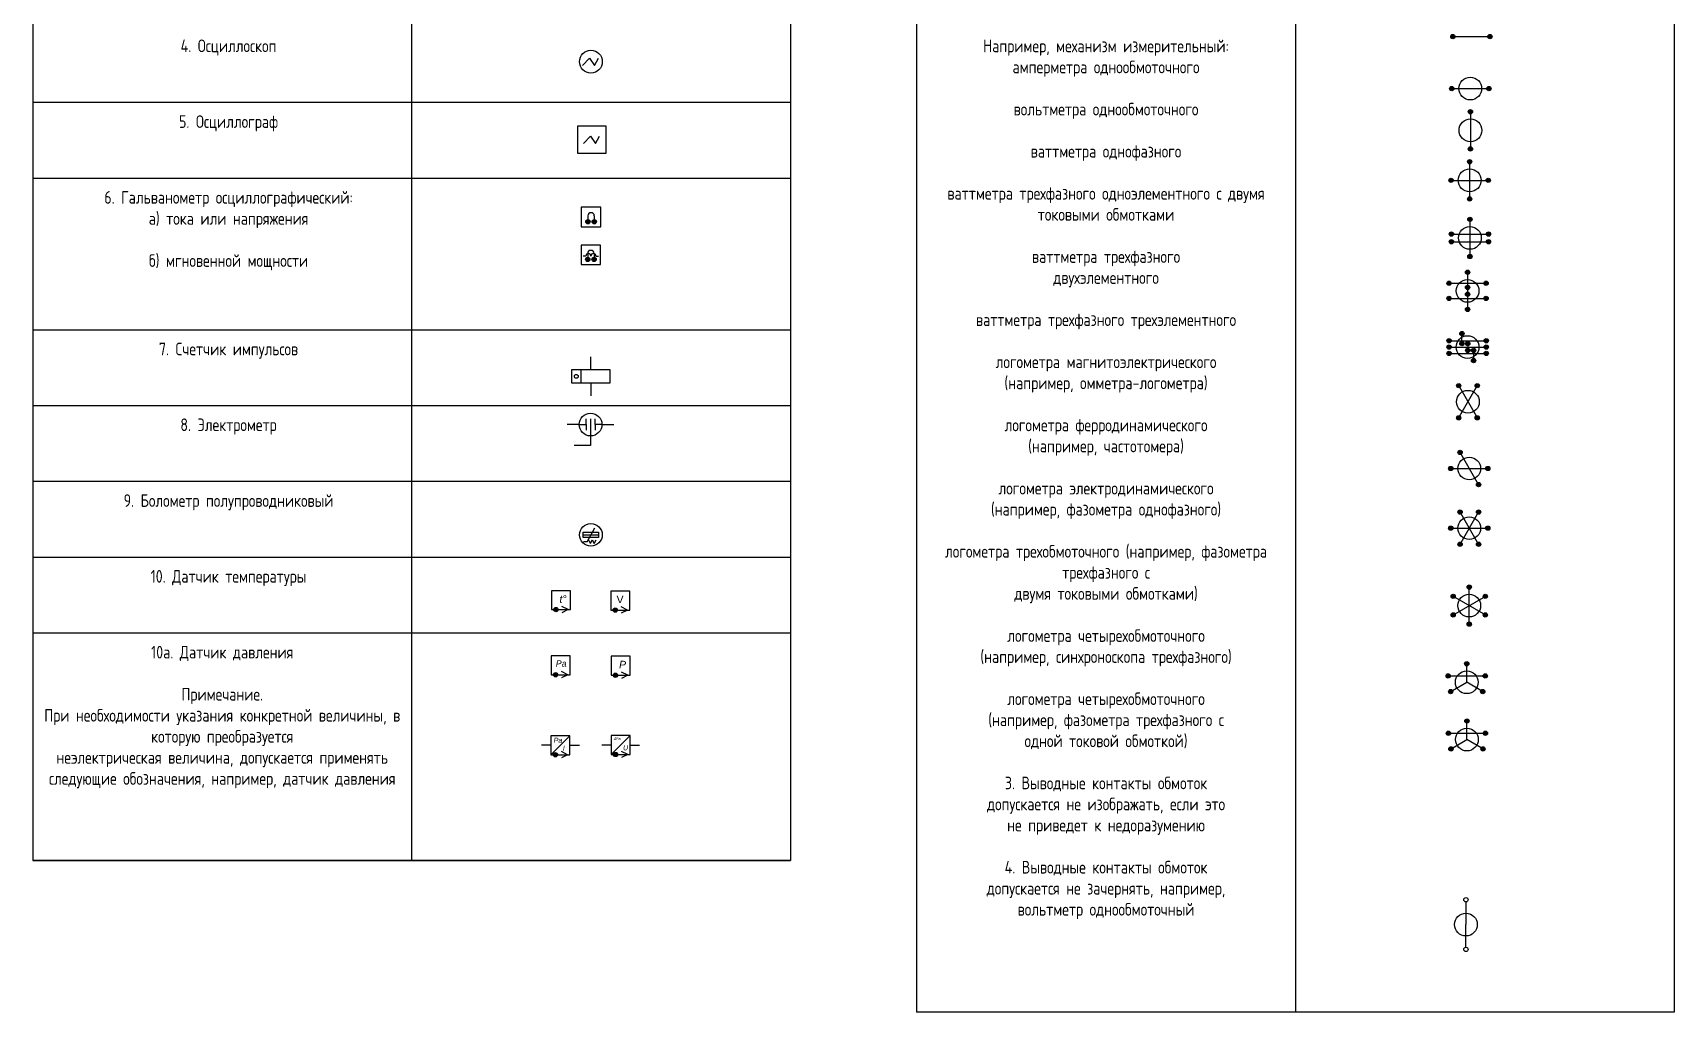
# Model space of a CAD drawing. Header units: millimetres. Extents: x 1912 to 3443, y 11 to 2353.
# Drawn here: x 2082 to 2732, y 807 to 1195 of the extents above; entities that cross this region are included whole.
import ezdxf

# ---------------------------------------------------------------- set-up
doc = ezdxf.new("R2010")
doc.units = ezdxf.units.MM
doc.header["$LTSCALE"] = 0.5
doc.styles.get("Standard").update_dxf_attribs({"font": 'arial.ttf'})

msp = doc.modelspace()

# ---------------------------------------------------------------- hatches: boundary and pattern name
at = {"true_color": 0x000000}
h = msp.add_hatch(color=18, dxfattribs=at)
h.dxf.hatch_style = 1
h.paths.add_polyline_path([(2643.5, 1193.06, 1), (2645.2, 1193.06, 1)])
h = msp.add_hatch(color=18, dxfattribs=at)
h.dxf.hatch_style = 1
h.paths.add_polyline_path([(2658.2, 1193.06, 1), (2659.9, 1193.06, 1)])
h = msp.add_hatch(color=18, dxfattribs=at)
h.dxf.hatch_style = 1
h.paths.add_polyline_path([(2643.07, 1172.51, 1), (2644.77, 1172.51, 1)])
h = msp.add_hatch(color=18, dxfattribs=at)
h.dxf.hatch_style = 1
h.paths.add_polyline_path([(2657.77, 1172.51, 1), (2659.47, 1172.51, 1)])
h = msp.add_hatch(color=18, dxfattribs=at)
h.dxf.hatch_style = 1
h.paths.add_polyline_path([(2650.47, 1163.32, 1), (2652.17, 1163.32, 1)])
h = msp.add_hatch(color=18, dxfattribs=at)
h.dxf.hatch_style = 1
h.paths.add_polyline_path([(2650.16, 1143.53, 1), (2651.86, 1143.53, 1)])
h = msp.add_hatch(color=18, dxfattribs=at)
h.dxf.hatch_style = 1
h.paths.add_polyline_path([(2652.17, 1148.62, 1), (2650.47, 1148.62, 1)])
h = msp.add_hatch(color=18, dxfattribs=at)
h.dxf.hatch_style = 1
h.paths.add_polyline_path([(2642.81, 1136.18, 1), (2644.51, 1136.18, 1)])
h = msp.add_hatch(color=18, dxfattribs=at)
h.dxf.hatch_style = 1
h.paths.add_polyline_path([(2657.51, 1136.18, 1), (2659.21, 1136.18, 1)])
h = msp.add_hatch(color=18, dxfattribs=at)
h.dxf.hatch_style = 1
h.paths.add_polyline_path([(2651.86, 1128.83, 1), (2650.16, 1128.83, 1)])
h = msp.add_hatch(color=18, dxfattribs=at)
h.dxf.hatch_style = 1
h.paths.add_polyline_path([(2300.99, 1119.78, 1), (2302.69, 1119.78, 1)])
h = msp.add_hatch(color=18, dxfattribs=at)
h.dxf.hatch_style = 1
h.paths.add_polyline_path([(2303.49, 1119.78, 1), (2305.19, 1119.78, 1)])
h = msp.add_hatch(color=18, dxfattribs=at)
h.dxf.hatch_style = 1
h.paths.add_polyline_path([(2650.28, 1120.74, 1), (2651.98, 1120.74, 1)])
h = msp.add_hatch(color=18, dxfattribs=at)
h.dxf.hatch_style = 1
h.paths.add_polyline_path([(2642.93, 1114.89, 1), (2644.63, 1114.89, 1)])
h = msp.add_hatch(color=18, dxfattribs=at)
h.dxf.hatch_style = 1
h.paths.add_polyline_path([(2642.93, 1111.89, 1), (2644.63, 1111.89, 1)])
h = msp.add_hatch(color=18, dxfattribs=at)
h.dxf.hatch_style = 1
h.paths.add_polyline_path([(2657.63, 1114.89, 1), (2659.33, 1114.89, 1)])
h = msp.add_hatch(color=18, dxfattribs=at)
h.dxf.hatch_style = 1
h.paths.add_polyline_path([(2657.63, 1111.89, 1), (2659.33, 1111.89, 1)])
h = msp.add_hatch(color=18, dxfattribs=at)
h.dxf.hatch_style = 1
h.paths.add_polyline_path([(2300.91, 1104.86, 1), (2302.61, 1104.86, 1)])
h = msp.add_hatch(color=18, dxfattribs=at)
h.dxf.hatch_style = 1
h.paths.add_polyline_path([(2303.41, 1104.86, 1), (2305.11, 1104.86, 1)])
h = msp.add_hatch(color=18, dxfattribs=at)
h.dxf.hatch_style = 1
h.paths.add_polyline_path([(2651.98, 1106.04, 1), (2650.28, 1106.04, 1)])
h = msp.add_hatch(color=18, dxfattribs=at)
h.dxf.hatch_style = 1
h.paths.add_polyline_path([(2649.33, 1099.78, 1), (2651.03, 1099.78, 1)])
h = msp.add_hatch(color=18, dxfattribs=at)
h.dxf.hatch_style = 1
h.paths.add_polyline_path([(2641.98, 1095.43, 1), (2643.68, 1095.43, 1)])
h = msp.add_hatch(color=18, dxfattribs=at)
h.dxf.hatch_style = 1
h.paths.add_polyline_path([(2651.03, 1093.78, 1), (2649.33, 1093.78, 1)])
h = msp.add_hatch(color=18, dxfattribs=at)
h.dxf.hatch_style = 1
h.paths.add_polyline_path([(2656.68, 1095.43, 1), (2658.38, 1095.43, 1)])
h = msp.add_hatch(color=18, dxfattribs=at)
h.dxf.hatch_style = 1
h.paths.add_polyline_path([(2641.98, 1089.43, 1), (2643.68, 1089.43, 1)])
h = msp.add_hatch(color=18, dxfattribs=at)
h.dxf.hatch_style = 1
h.paths.add_polyline_path([(2649.33, 1091.08, 1), (2651.03, 1091.08, 1)])
h = msp.add_hatch(color=18, dxfattribs=at)
h.dxf.hatch_style = 1
h.paths.add_polyline_path([(2651.03, 1085.08, 1), (2649.33, 1085.08, 1)])
h = msp.add_hatch(color=18, dxfattribs=at)
h.dxf.hatch_style = 1
h.paths.add_polyline_path([(2656.68, 1089.43, 1), (2658.38, 1089.43, 1)])
h = msp.add_hatch(color=18, dxfattribs=at)
h.dxf.hatch_style = 1
h.paths.add_polyline_path([(2642.04, 1072.69, 1), (2643.74, 1072.69, 1)])
h = msp.add_hatch(color=18, dxfattribs=at)
h.dxf.hatch_style = 1
h.paths.add_polyline_path([(2648.78, 1075.54, 1), (2647.08, 1075.54, 1)])
h = msp.add_hatch(color=18, dxfattribs=at)
h.dxf.hatch_style = 1
h.paths.add_polyline_path([(2656.74, 1072.69, 1), (2658.44, 1072.69, 1)])
h = msp.add_hatch(color=18, dxfattribs=at)
h.dxf.hatch_style = 1
h.paths.add_polyline_path([(2642.04, 1070.19, 1), (2643.74, 1070.19, 1)])
h = msp.add_hatch(color=18, dxfattribs=at)
h.dxf.hatch_style = 1
h.paths.add_polyline_path([(2643.74, 1067.69, 1), (2642.04, 1067.69, 1)])
h = msp.add_hatch(color=18, dxfattribs=at)
h.dxf.hatch_style = 1
h.paths.add_polyline_path([(2648.78, 1071.54, 1), (2647.08, 1071.54, 1)])
h = msp.add_hatch(color=18, dxfattribs=at)
h.dxf.hatch_style = 1
h.paths.add_polyline_path([(2651.09, 1071.54, 1), (2649.39, 1071.54, 1)])
h = msp.add_hatch(color=18, dxfattribs=at)
h.dxf.hatch_style = 1
h.paths.add_polyline_path([(2649.39, 1068.84, 1), (2651.09, 1068.84, 1)])
h = msp.add_hatch(color=18, dxfattribs=at)
h.dxf.hatch_style = 1
h.paths.add_polyline_path([(2651.7, 1068.84, 1), (2653.4, 1068.84, 1)])
h = msp.add_hatch(color=18, dxfattribs=at)
h.dxf.hatch_style = 1
h.paths.add_polyline_path([(2656.74, 1070.19, 1), (2658.44, 1070.19, 1)])
h = msp.add_hatch(color=18, dxfattribs=at)
h.dxf.hatch_style = 1
h.paths.add_polyline_path([(2658.44, 1067.69, 1), (2656.74, 1067.69, 1)])
h = msp.add_hatch(color=18, dxfattribs=at)
h.dxf.hatch_style = 1
h.paths.add_polyline_path([(2651.7, 1064.84, 1), (2653.4, 1064.84, 1)])
h = msp.add_hatch(color=18, dxfattribs=at)
h.dxf.hatch_style = 1
h.paths.add_polyline_path([(2647.52, 1054.9, 1), (2645.82, 1054.9, 1)])
h = msp.add_hatch(color=18, dxfattribs=at)
h.dxf.hatch_style = 1
h.paths.add_polyline_path([(2653.17, 1054.9, 1), (2654.87, 1054.9, 1)])
h = msp.add_hatch(color=18, dxfattribs=at)
h.dxf.hatch_style = 1
h.paths.add_polyline_path([(2647.52, 1042.17, 1), (2645.82, 1042.17, 1)])
h = msp.add_hatch(color=18, dxfattribs=at)
h.dxf.hatch_style = 1
h.paths.add_polyline_path([(2654.87, 1042.17, 1), (2653.17, 1042.17, 1)])
h = msp.add_hatch(color=18, dxfattribs=at)
h.dxf.hatch_style = 1
h.paths.add_polyline_path([(2648.05, 1028.48, 1), (2646.35, 1028.48, 1)])
h = msp.add_hatch(color=18, dxfattribs=at)
h.dxf.hatch_style = 1
h.paths.add_polyline_path([(2644.37, 1022.12, 1), (2642.67, 1022.12, 1)])
h = msp.add_hatch(color=18, dxfattribs=at)
h.dxf.hatch_style = 1
h.paths.add_polyline_path([(2659.07, 1022.12, 1), (2657.37, 1022.12, 1)])
h = msp.add_hatch(color=18, dxfattribs=at)
h.dxf.hatch_style = 1
h.paths.add_polyline_path([(2655.4, 1015.75, 1), (2653.7, 1015.75, 1)])
h = msp.add_hatch(color=18, dxfattribs=at)
h.dxf.hatch_style = 1
h.paths.add_polyline_path([(2648.05, 1004.86, 1), (2646.35, 1004.86, 1)])
h = msp.add_hatch(color=18, dxfattribs=at)
h.dxf.hatch_style = 1
h.paths.add_polyline_path([(2653.7, 1004.86, 1), (2655.4, 1004.86, 1)])
h = msp.add_hatch(color=18, dxfattribs=at)
h.dxf.hatch_style = 1
h.paths.add_polyline_path([(2644.37, 998.5, 1), (2642.67, 998.5, 1)])
h = msp.add_hatch(color=18, dxfattribs=at)
h.dxf.hatch_style = 1
h.paths.add_polyline_path([(2659.07, 998.5, 1), (2657.37, 998.5, 1)])
h = msp.add_hatch(color=18, dxfattribs=at)
h.dxf.hatch_style = 1
h.paths.add_polyline_path([(2648.05, 992.13, 1), (2646.35, 992.13, 1)])
h = msp.add_hatch(color=18, dxfattribs=at)
h.dxf.hatch_style = 1
h.paths.add_polyline_path([(2655.4, 992.13, 1), (2653.7, 992.13, 1)])
h = msp.add_hatch(color=18, dxfattribs=at)
h.dxf.hatch_style = 1
h.paths.add_polyline_path([(2650, 975.2, 1), (2651.7, 975.2, 1)])
h = msp.add_hatch(color=18, dxfattribs=at)
h.dxf.hatch_style = 1
h.paths.add_polyline_path([(2645.34, 971.52, 1), (2643.64, 971.52, 1)])
h = msp.add_hatch(color=18, dxfattribs=at)
h.dxf.hatch_style = 1
h.paths.add_polyline_path([(2658.07, 971.52, 1), (2656.37, 971.52, 1)])
h = msp.add_hatch(color=18, dxfattribs=at)
h.dxf.hatch_style = 1
h.paths.add_polyline_path([(2290, 966.26, 1), (2288.3, 966.26)])
h.paths.add_polyline_path([(2290, 966.26), (2288.3, 966.26, 1)])
h = msp.add_hatch(color=18, dxfattribs=at)
h.dxf.hatch_style = 1
h.paths.add_polyline_path([(2313.49, 966.1, 1), (2311.79, 966.1)])
h.paths.add_polyline_path([(2313.49, 966.1), (2311.79, 966.1, 1)])
h = msp.add_hatch(color=18, dxfattribs=at)
h.dxf.hatch_style = 1
h.paths.add_polyline_path([(2645.34, 964.17, 1), (2643.64, 964.17, 1)])
h = msp.add_hatch(color=18, dxfattribs=at)
h.dxf.hatch_style = 1
h.paths.add_polyline_path([(2658.07, 964.17, 1), (2656.37, 964.17, 1)])
h = msp.add_hatch(color=18, dxfattribs=at)
h.dxf.hatch_style = 1
h.paths.add_polyline_path([(2651.7, 960.5, 1), (2650, 960.5, 1)])
h = msp.add_hatch(color=18, dxfattribs=at)
h.dxf.hatch_style = 1
h.paths.add_polyline_path([(2649, 944.85, 1), (2650.7, 944.85, 1)])
h = msp.add_hatch(color=18, dxfattribs=at)
h.dxf.hatch_style = 1
h.paths.add_polyline_path([(2289.88, 940.47, 1), (2288.18, 940.47)])
h.paths.add_polyline_path([(2289.88, 940.47), (2288.18, 940.47, 1)])
h = msp.add_hatch(color=18, dxfattribs=at)
h.dxf.hatch_style = 1
h.paths.add_polyline_path([(2313.6, 940.29, 1), (2311.9, 940.29)])
h.paths.add_polyline_path([(2313.6, 940.29), (2311.9, 940.29, 1)])
h = msp.add_hatch(color=18, dxfattribs=at)
h.dxf.hatch_style = 1
h.paths.add_polyline_path([(2641.65, 940, 1), (2643.35, 940, 1)])
h = msp.add_hatch(color=18, dxfattribs=at)
h.dxf.hatch_style = 1
h.paths.add_polyline_path([(2656.35, 940, 1), (2658.05, 940, 1)])
h = msp.add_hatch(color=18, dxfattribs=at)
h.dxf.hatch_style = 1
h.paths.add_polyline_path([(2644.34, 933.82, 1), (2642.64, 933.82, 1)])
h = msp.add_hatch(color=18, dxfattribs=at)
h.dxf.hatch_style = 1
h.paths.add_polyline_path([(2657.07, 933.82, 1), (2655.37, 933.82, 1)])
h = msp.add_hatch(color=18, dxfattribs=at)
h.dxf.hatch_style = 1
h.paths.add_polyline_path([(2649.08, 922.18, 1), (2650.78, 922.18, 1)])
h = msp.add_hatch(color=18, dxfattribs=at)
h.dxf.hatch_style = 1
h.paths.add_polyline_path([(2641.73, 917.33, 1), (2643.43, 917.33, 1)])
h = msp.add_hatch(color=18, dxfattribs=at)
h.dxf.hatch_style = 1
h.paths.add_polyline_path([(2656.43, 917.33, 1), (2658.13, 917.33, 1)])
h = msp.add_hatch(color=18, dxfattribs=at)
h.dxf.hatch_style = 1
h.paths.add_polyline_path([(2644.42, 911.15, 1), (2642.72, 911.15, 1)])
h = msp.add_hatch(color=18, dxfattribs=at)
h.dxf.hatch_style = 1
h.paths.add_polyline_path([(2657.15, 911.15, 1), (2655.45, 911.15, 1)])
h = msp.add_hatch(color=18, dxfattribs=at)
h.dxf.hatch_style = 1
h.paths.add_polyline_path([(2289.81, 908.81, 1), (2288.11, 908.81)])
h.paths.add_polyline_path([(2289.81, 908.81), (2288.11, 908.81, 1)])
h = msp.add_hatch(color=18, dxfattribs=at)
h.dxf.hatch_style = 1
h.paths.add_polyline_path([(2313.63, 908.92, 1), (2311.93, 908.92)])
h.paths.add_polyline_path([(2313.63, 908.92), (2311.93, 908.92, 1)])

# ---------------------------------------------------------------- linework, layer by layer
for p, q in [((2082.01, 2066.93), (2082.01, 866.93)), ((2232.01, 2066.93), (2232.01, 866.93)), ((2382.01, 2066.93), (2382.01, 866.93)), ((2432.01, 2066.93), (2432.01, 806.93)), ((2582.01, 2066.93), (2582.01, 806.93)), ((2732.01, 2066.93), (2732.01, 806.93)), ((2645.2, 1193.06), (2658.2, 1193.06)), ((2299.64, 1181.69), (2302.47, 1184.51)), ((2302.47, 1184.51), (2304.4, 1181.6)), ((2304.4, 1181.6), (2306.08, 1184.55)), ((2644.77, 1172.51), (2657.77, 1172.51)), ((2382.01, 1166.93), (2082.01, 1166.93)), ((2297.9, 1157.79), (2308.9, 1157.79)), ((2297.9, 1146.79), (2297.9, 1157.79)), ((2308.9, 1157.79), (2308.9, 1146.79)), ((2651.32, 1162.47), (2651.32, 1149.47)), ((2300.02, 1150.82), (2302.84, 1153.65)), ((2302.84, 1153.65), (2304.77, 1150.73)), ((2304.77, 1150.73), (2306.45, 1153.68)), ((2308.9, 1146.79), (2297.9, 1146.79)), ((2651.01, 1142.68), (2651.01, 1129.68)), ((2382.01, 1136.93), (2082.01, 1136.93)), ((2644.51, 1136.18), (2657.51, 1136.18)), ((2299.21, 1125.5), (2299.21, 1117.75)), ((2306.96, 1125.5), (2299.21, 1125.5)), ((2306.96, 1117.75), (2306.96, 1125.5)), ((2301.84, 1122.13), (2301.84, 1120.63)), ((2304.34, 1122.13), (2304.34, 1120.63)), ((2651.13, 1119.89), (2651.13, 1106.89)), ((2299.21, 1117.75), (2306.96, 1117.75)), ((2644.63, 1114.89), (2657.63, 1114.89)), ((2644.63, 1111.89), (2657.63, 1111.89)), ((2299.13, 1110.58), (2299.13, 1102.83)), ((2306.88, 1110.58), (2299.13, 1110.58)), ((2301.01, 1106.21), (2300.01, 1106.21)), ((2301.76, 1107.21), (2301.76, 1105.71)), ((2304.26, 1107.21), (2304.26, 1105.71)), ((2305.01, 1106.21), (2306.01, 1106.21)), ((2306.88, 1102.83), (2306.88, 1110.58)), ((2299.13, 1102.83), (2306.88, 1102.83)), ((2650.18, 1098.93), (2650.18, 1085.93)), ((2643.68, 1095.43), (2656.68, 1095.43)), ((2643.68, 1089.43), (2656.68, 1089.43)), ((2382.01, 1076.93), (2082.01, 1076.93)), ((2643.74, 1072.69), (2656.74, 1072.69)), ((2646.43, 1072.69), (2647.93, 1072.69)), ((2647.93, 1072.69), (2647.93, 1074.69)), ((2647.93, 1072.69), (2647.93, 1072.39)), ((2302.97, 1061.35), (2302.97, 1066.35)), ((2643.74, 1070.19), (2656.74, 1070.19)), ((2643.74, 1067.69), (2656.74, 1067.69)), ((2650.24, 1070.69), (2650.24, 1070.19)), ((2650.24, 1069.69), (2650.24, 1070.19)), ((2652.55, 1067.69), (2652.55, 1067.99)), ((2652.55, 1067.69), (2652.55, 1065.69)), ((2295.47, 1061.35), (2310.47, 1061.35)), ((2295.47, 1055.85), (2295.47, 1061.35)), ((2298.97, 1061.35), (2298.97, 1055.85)), ((2310.47, 1061.35), (2310.47, 1055.85)), ((2310.47, 1055.85), (2295.47, 1055.85)), ((2302.97, 1055.85), (2302.97, 1050.85)), ((2647.09, 1042.91), (2653.59, 1054.17)), ((2647.09, 1054.17), (2653.59, 1042.91)), ((2382.01, 1046.93), (2082.01, 1046.93)), ((2301.14, 1039.51), (2301.14, 1041.76)), ((2302.89, 1041.76), (2302.89, 1031.26)), ((2304.64, 1039.51), (2304.64, 1041.76)), ((2298.39, 1039.51), (2293.64, 1039.51)), ((2298.39, 1039.51), (2301.14, 1039.51)), ((2301.14, 1039.51), (2301.14, 1037.26)), ((2307.39, 1039.51), (2304.64, 1039.51)), ((2304.64, 1039.51), (2304.64, 1037.26)), ((2307.39, 1039.51), (2312.14, 1039.51)), ((2302.89, 1031.26), (2296.39, 1031.26)), ((2654.12, 1016.49), (2647.62, 1027.75)), ((2644.37, 1022.12), (2657.37, 1022.12)), ((2382.01, 1016.93), (2082.01, 1016.93)), ((2654.12, 992.87), (2647.62, 1004.12)), ((2647.62, 992.87), (2654.12, 1004.12)), ((2300.01, 994.87), (2300.01, 996.87)), ((2300.01, 996.87), (2306.01, 996.87)), ((2300.01, 995.87), (2306.01, 995.87)), ((2306.01, 994.87), (2300.01, 994.87)), ((2301.54, 993.12), (2304.51, 998.62)), ((2306.01, 996.87), (2306.01, 995.87)), ((2306.01, 995.87), (2306.01, 994.87)), ((2644.37, 998.5), (2657.37, 998.5)), ((2301.54, 993.12), (2300.04, 993.12)), ((2302.79, 992.37), (2302, 993.96)), ((2302.79, 992.37), (2303.54, 993.87)), ((2303.54, 993.87), (2304.29, 992.37)), ((2304.29, 992.37), (2305.04, 993.87)), ((2382.01, 986.93), (2082.01, 986.93)), ((2287.4, 973.76), (2287.4, 966.26)), ((2294.9, 973.76), (2287.4, 973.76)), ((2294.9, 966.26), (2294.9, 973.76)), ((2310.89, 973.6), (2310.89, 966.1)), ((2318.39, 973.6), (2310.89, 973.6)), ((2318.39, 966.1), (2318.39, 973.6)), ((2656.48, 964.6), (2645.22, 971.1)), ((2645.22, 964.6), (2656.48, 971.1)), ((2650.85, 961.35), (2650.85, 974.35)), ((2287.4, 966.26), (2291.5, 966.26)), ((2294, 966.26), (2291.5, 967.51)), ((2291.5, 966.26), (2294, 966.26)), ((2294, 966.26), (2291.5, 965.01)), ((2294, 966.26), (2294.9, 966.26)), ((2310.89, 966.1), (2314.99, 966.1)), ((2317.49, 966.1), (2314.99, 967.35)), ((2314.99, 966.1), (2317.49, 966.1)), ((2317.49, 966.1), (2314.99, 964.85)), ((2317.49, 966.1), (2318.39, 966.1)), ((2382.01, 956.93), (2082.01, 956.93)), ((2287.28, 947.97), (2287.28, 940.47)), ((2294.78, 947.97), (2287.28, 947.97)), ((2294.78, 940.47), (2294.78, 947.97)), ((2311, 947.79), (2311, 940.29)), ((2318.5, 947.79), (2311, 947.79)), ((2318.5, 940.29), (2318.5, 947.79)), ((2649.85, 937.5), (2649.85, 944)), ((2287.28, 940.47), (2291.38, 940.47)), ((2293.88, 940.47), (2291.38, 941.72)), ((2291.38, 940.47), (2293.88, 940.47)), ((2293.88, 940.47), (2291.38, 939.22)), ((2293.88, 940.47), (2294.78, 940.47)), ((2311, 940.29), (2315.1, 940.29)), ((2317.6, 940.29), (2315.1, 941.54)), ((2315.1, 940.29), (2317.6, 940.29)), ((2317.6, 940.29), (2315.1, 939.04)), ((2317.6, 940.29), (2318.5, 940.29)), ((2643.35, 940), (2656.35, 940)), ((2644.22, 934.25), (2649.85, 937.5)), ((2655.48, 934.25), (2649.85, 937.5)), ((2643.43, 917.33), (2656.43, 917.33)), ((2649.93, 914.83), (2649.93, 921.33)), ((2287.21, 912.56), (2283.46, 912.56)), ((2287.21, 916.31), (2287.21, 908.81)), ((2294.71, 916.31), (2287.21, 916.31)), ((2287.21, 908.81), (2294.71, 916.31)), ((2293.81, 908.81), (2291.31, 910.06)), ((2294.71, 908.81), (2294.71, 916.31)), ((2294.71, 912.56), (2298.46, 912.56)), ((2311.03, 912.67), (2307.28, 912.67)), ((2311.03, 916.42), (2311.03, 908.92)), ((2318.53, 916.42), (2311.03, 916.42)), ((2311.03, 908.92), (2318.53, 916.42)), ((2317.63, 908.92), (2315.13, 910.17)), ((2318.53, 908.92), (2318.53, 916.42)), ((2318.53, 912.67), (2322.28, 912.67)), ((2644.31, 911.58), (2649.93, 914.83)), ((2655.56, 911.58), (2649.93, 914.83)), ((2287.21, 908.81), (2291.31, 908.81)), ((2291.31, 908.81), (2293.81, 908.81)), ((2293.81, 908.81), (2291.31, 907.56)), ((2293.81, 908.81), (2294.71, 908.81)), ((2311.03, 908.92), (2315.13, 908.92)), ((2315.13, 908.92), (2317.63, 908.92)), ((2317.63, 908.92), (2315.13, 907.67)), ((2317.63, 908.92), (2318.53, 908.92)), ((2082.01, 866.93), (2382.01, 866.93)), ((2382.01, 866.93), (2082.01, 866.93)), ((2649.55, 850.6), (2649.55, 841.6)), ((2649.55, 832.6), (2649.55, 841.6)), ((2732.01, 806.93), (2432.01, 806.93))]:
    msp.add_line(p, q)
for centre, radius in [((2644.35, 1193.06), 0.85), ((2659.05, 1193.06), 0.85), ((2303.03, 1183.16), 4.5), ((2651.27, 1172.51), 4.5), ((2643.92, 1172.51), 0.85), ((2658.62, 1172.51), 0.85), ((2651.32, 1163.32), 0.85), ((2651.32, 1155.97), 4.5), ((2651.01, 1143.53), 0.85), ((2651.32, 1148.62), 0.85), ((2651.01, 1136.18), 4.5), ((2643.66, 1136.18), 0.85), ((2658.36, 1136.18), 0.85), ((2651.01, 1128.83), 0.85), ((2301.84, 1119.78), 0.85), ((2304.34, 1119.78), 0.85), ((2651.13, 1120.74), 0.85), ((2643.78, 1114.89), 0.85), ((2643.78, 1111.89), 0.85), ((2651.13, 1113.39), 4.5), ((2658.48, 1114.89), 0.85), ((2658.48, 1111.89), 0.85), ((2301.76, 1104.86), 0.85), ((2304.26, 1104.86), 0.85), ((2651.13, 1106.04), 0.85), ((2650.18, 1099.78), 0.85), ((2642.83, 1095.43), 0.85), ((2650.18, 1092.43), 4.5), ((2650.18, 1093.78), 0.85), ((2657.53, 1095.43), 0.85), ((2642.83, 1089.43), 0.85), ((2650.18, 1091.08), 0.85), ((2650.18, 1085.08), 0.85), ((2657.53, 1089.43), 0.85), ((2642.89, 1072.69), 0.85), ((2650.18, 1070.19), 4.5), ((2647.93, 1075.54), 0.85), ((2657.59, 1072.69), 0.85), ((2642.89, 1070.19), 0.85), ((2642.89, 1067.69), 0.85), ((2647.93, 1071.54), 0.85), ((2650.24, 1071.54), 0.85), ((2650.24, 1068.84), 0.85), ((2652.55, 1068.84), 0.85), ((2657.59, 1070.19), 0.85), ((2657.59, 1067.69), 0.85), ((2652.55, 1064.84), 0.85), ((2297.22, 1058.6), 0.75), ((2646.67, 1054.9), 0.85), ((2650.34, 1048.54), 4.5), ((2654.02, 1054.9), 0.85), ((2302.89, 1039.51), 4.5), ((2646.67, 1042.17), 0.85), ((2654.02, 1042.17), 0.85), ((2647.2, 1028.48), 0.85), ((2643.52, 1022.12), 0.85), ((2650.87, 1022.12), 4.5), ((2658.22, 1022.12), 0.85), ((2654.55, 1015.75), 0.85), ((2647.2, 1004.86), 0.85), ((2650.87, 998.5), 4.5), ((2654.55, 1004.86), 0.85), ((2303.01, 995.87), 4.5), ((2643.52, 998.5), 0.85), ((2658.22, 998.5), 0.85), ((2647.2, 992.13), 0.85), ((2654.55, 992.13), 0.85), ((2650.85, 975.2), 0.85), ((2644.49, 971.52), 0.85), ((2650.85, 967.85), 4.5), ((2657.22, 971.52), 0.85), ((2289.15, 966.26), 0.85), ((2312.64, 966.1), 0.85), ((2644.49, 964.17), 0.85), ((2657.22, 964.17), 0.85), ((2650.85, 960.5), 0.85), ((2649.85, 944.85), 0.85), ((2289.03, 940.47), 0.85), ((2312.75, 940.29), 0.85), ((2642.5, 940), 0.85), ((2649.85, 937.5), 4.5), ((2657.2, 940), 0.85), ((2643.49, 933.82), 0.85), ((2656.22, 933.82), 0.85), ((2649.93, 922.18), 0.85), ((2642.58, 917.33), 0.85), ((2649.93, 914.83), 4.5), ((2657.28, 917.33), 0.85), ((2643.57, 911.15), 0.85), ((2656.3, 911.15), 0.85), ((2288.96, 908.81), 0.85), ((2312.78, 908.92), 0.85), ((2649.55, 851.45), 0.85), ((2649.55, 841.6), 4.5), ((2649.55, 831.75), 0.85)]:
    msp.add_circle(centre, radius)
for centre, radius in [((2303.09, 1122.13), 1.25), ((2302.01, 1106.21), 1), ((2303.01, 1107.21), 1.25), ((2304.01, 1106.21), 1)]:
    msp.add_arc(centre, radius, 360, 180)

# ---------------------------------------------------------------- texts
at = {"color": 242, "true_color": 0xcd2027, "char_height": 5, "attachment_point": 2}
for s, heights, insert in [('\\A1;{\\fGOST type A|b0|i0|c204|p34;Примечания к пп. 1}—{\\fGOST type A|b0|i0|c204|p34;28\\P1.^IПри изображении обмоток\\Pизмерительных приборов разнесенным способом используют\\Pследующие обозначения:\\Pа) обмотка токовая\\P\\Pб) обмотка напряжения\\P\\Pв) обмотка секционирования с\\Pотводами:\\Pтоковая\\P\\Pнапряжения\\P\\Pг) обмотка секционированная\\Pпереключаемая:\\Pтоковая\\P\\Pнапряжения\\P\\P2.^IОбмотки в схемах измерительных приборов, отражающих их\\Pвзаимное расположение в измерительном механизме, изображают\\Pследующим образом:\\P\\Pа) обмотка токовая\\P\\Pб) обмотка напряжения\\P\\Pв) обмотки токовые для сложения\\Pили вычитания\\P\\Pг) обмотки напряжения для\\Pсложения или вычитания\\P\\PНапример, механизм измерительный:\\Pамперметра однообмоточного\\P\\Pвольтметра однообмоточного\\P\\Pваттметра однофазного\\P\\Pваттметра трехфазного одноэлементного с двумя токовыми обмотками\\P\\Pваттметра трехфазного\\Pдвухэлементного\\P\\Pваттметра трехфазного трехэлементного\\P\\Pлогометра магнитоэлектрического\\P(например, омметра-логометра)\\P\\Pлогометра ферродинамического\\P(например, частотомера)\\P\\Pлогометра электродинамического\\P(например, фазометра однофазного)\\P\\Pлогометра трехобмоточного (например, фазометра трехфазного с\\Pдвумя токовыми обмотками)\\P\\Pлогометра четырехобмоточного\\P(например, синхроноскопа трехфазного)\\P\\Pлогометра четырехобмоточного\\P(например, фазометра трехфазного с\\Pодной токовой обмоткой)\\P\\P3.^IВыводные контакты обмоток\\Pдопускается не изображать, если это\\Pне приведет к недоразумению\\P\\P4.^IВыводные контакты обмоток\\Pдопускается не зачернять, например,\\Pвольтметр однообмоточный\\P}', [679.12], (2507.01, 1491.93)), ('\\pxi-3,l4,qc,t4;{\\fGOST type A|b0|i0|c204|p34;4.^IОсциллоскоп}', [37.47], (2157.01, 1191.93)), ('\\pxi-3,l4,qc,t4;{\\fGOST type A|b0|i0|c204|p34;5.^IОсциллограф}', [37.47], (2157.01, 1161.93)), ('\\pxi-3,l4,qc,t4;{\\fGOST type A|b0|i0|c204|p34;6.^IГальванометр осциллографический:\\Pа) тока или напряжения\\P\\Pб) мгновенной мощности}', [37.47], (2157.01, 1131.93)), ('\\pxi-3,l4,qc,t4;{\\fGOST type A|b0|i0|c204|p34;7.^IСчетчик импульсов}', [37.47], (2157.01, 1071.93)), ('\\pxi-3,l4,qc,t4;{\\fGOST type A|b0|i0|c204|p34;8.^IЭлектрометр}', [37.47], (2157.01, 1041.93)), ('\\pxi-3,l4,qc,t4;{\\fGOST type A|b0|i0|c204|p34;9.^IБолометр полупроводниковый}', [37.47], (2157.01, 1011.93)), ('\\pxi-3,l4,qc,t4;{\\fGOST type A|b0|i0|c204|p34;10.^IДатчик температуры}', [37.47], (2157.01, 981.93)), ('{\\fGOST type A|b0|i0|c204|p34;10а. Датчик давления\\P\\PПримечание. \\PПри необходимости указания конкретной величины, в которую преобразуется\\Pнеэлектрическая величина, допускается применять следующие обозначения, например, датчик давления}', [197.78], (2157.01, 951.93))]:
    msp.add_mtext_dynamic_manual_height_columns(s, width=150, gutter_width=12.5, heights=heights, dxfattribs=dict(at, insert=insert))
at = {"width": 5.1107, "attachment_point": 1}
for s, insert, char_height in [('{\\fArial|b0|i1|c204|p34;t° }', (2290.56, 971.97), 3), ('V', (2313.16, 971.82), 3), ('{\\fArial|b0|i1|c204|p34;Pa}', (2289.1, 946.19), 2.5), ('{\\fArial|b0|i1|c204|p34;P}', (2314.16, 946), 3), ('{\\fArial|b0|i1|c204|p34;Pa}', (2288.27, 915.56), 2), ('{\\fArial|b0|i1|c204|p34;I}', (2291.9, 912.48), 2), ('{\\fArial|b0|i1|c204|p34;ΔPa}', (2312.1, 915.67), 1), ('{\\fArial|b0|i1|c204|p34;U}', (2315.73, 912.58), 2)]:
    msp.add_mtext(s, dxfattribs=dict(at, insert=insert, char_height=char_height))

doc.saveas('drawing.dxf')
